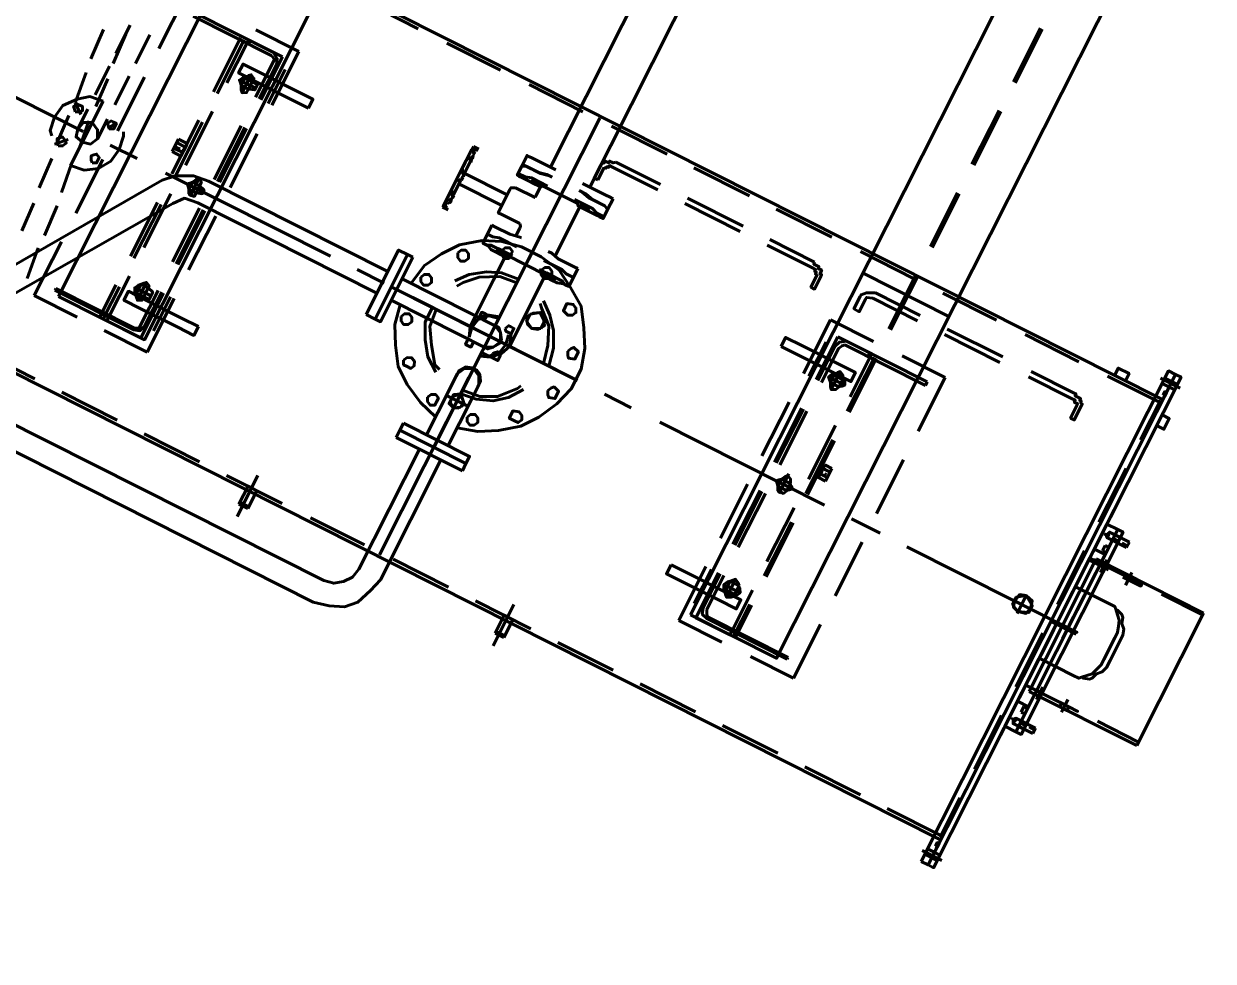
# Model space of a CAD drawing. Header units: metres. Extents: x 0 to 547597, y 0 to 1844684.
# Drawn here: x 543448.22 to 543450.671, y 1844567.933 to 1844569.866 of the extents above; entities that cross this region are included whole.
import ezdxf

# ---------------------------------------------------------------- set-up
doc = ezdxf.new("R2010")
doc.units = ezdxf.units.M
doc.layers.add('5_Thep', color=4, linetype='Continuous')
doc.layers.add('giai đoạn này', color=10, linetype='Continuous', lineweight=60)

# ---------------------------------------------------------------- blocks, each defined once
blk = doc.blocks.new('MBA220-MB')
at = {"color": 1}
for points in [[(5294.3, 1322.5), (5294.3, 1570.5)], [(5600.1, 1570.5), (5294.3, 1570.5)], [(5298.4, 1475.5), (5298.4, 1570.5)], [(5591.9, 1570.5), (5591.9, 1475.5)], [(5600.1, 1570.5), (5600.1, 1322.5)], [(5302.6, 1388.7), (5302.6, 1430), (5298.4, 1430), (5298.4, 1388.7)], [(5529.9, 1388.7), (5529.9, 1401.1), (5525.8, 1405.2), (5517.5, 1413.5), (5509.2, 1421.7), (5496.8, 1425.9), (5484.4, 1430), (5472, 1430), (5422.4, 1430), (5410, 1430), (5397.6, 1425.9), (5385.2, 1421.7), (5377, 1413.5), (5368.7, 1405.2), (5364.6, 1401.1), (5364.6, 1388.7)], [(5525.8, 1405.2), (5525.8, 1409.3), (5521.6, 1421.7), (5517.5, 1425.9), (5505.1, 1430), (5496.8, 1438.3), (5484.4, 1442.4), (5467.9, 1442.4), (5422.4, 1442.4), (5410, 1442.4), (5397.6, 1438.3), (5389.4, 1430), (5377, 1425.9), (5372.8, 1421.7), (5368.7, 1409.3), (5368.7, 1405.2)], [(5591.9, 1388.7), (5591.9, 1430), (5591.9, 1430), (5591.9, 1388.7)], [(5286, 1401.1), (5310.8, 1401.1)], [(5290.2, 1401.1), (5315, 1401.1)], [(5298.4, 1392.8), (5298.4, 1409.3), (5294.3, 1409.3), (5294.3, 1392.8), (5298.4, 1392.8)], [(5298.4, 1322.5), (5298.4, 1413.5)], [(5302.6, 1392.8), (5302.6, 1409.3), (5298.4, 1409.3), (5298.4, 1392.8), (5302.6, 1392.8)], [(5600.1, 1401.1), (5579.5, 1401.1)], [(5608.4, 1401.1), (5583.6, 1401.1)], [(5591.9, 1413.5), (5591.9, 1322.5)], [(5600.1, 1392.8), (5600.1, 1409.3), (5591.9, 1409.3), (5591.9, 1392.8), (5600.1, 1392.8)], [(5591.9, 1392.8), (5591.9, 1409.3), (5591.9, 1409.3), (5591.9, 1392.8), (5591.9, 1392.8)], [(5364.6, 1388.7), (5364.6, 1310.1)], [(5529.9, 1388.7), (5529.9, 1310.1)], [(5232.3, 1368), (5232.3, 1334.9)], [(5244.7, 1368), (5232.3, 1368)], [(5232.3, 1368), (5232.3, 1368)], [(5232.3, 1322.5), (5232.3, 1368)], [(5244.7, 1368), (5232.3, 1368)], [(5240.6, 1368), (5240.6, 1355.6)], [(5240.6, 1355.6), (5240.6, 1355.6)], [(5244.7, 1368), (5244.7, 1334.9)], [(5244.7, 1368), (5244.7, 1368)], [(5244.7, 1322.5), (5244.7, 1368)], [(5298.4, 1355.6), (5298.4, 1310.1), (5302.6, 1310.1)], [(5302.6, 1310.1), (5302.6, 1355.6)], [(5447.2, 1297.7), (5447.2, 1355.6), (5447.2, 1318.4)], [(5451.4, 1297.7), (5451.4, 1355.6)], [(5591.9, 1310.1), (5591.9, 1355.6)], [(5591.9, 1355.6), (5591.9, 1310.1), (5591.9, 1310.1)], [(5662.1, 1368), (5662.1, 1334.9)], [(5662.1, 1368), (5674.5, 1368)], [(5662.1, 1368), (5662.1, 1368)], [(5662.1, 1322.5), (5662.1, 1368)], [(5662.1, 1368), (5674.5, 1368)], [(5666.3, 1368), (5666.3, 1355.6)], [(5666.3, 1355.6), (5666.3, 1355.6)], [(5674.5, 1368), (5674.5, 1334.9)], [(5674.5, 1368), (5674.5, 1368)], [(5674.5, 1322.5), (5674.5, 1368)], [(4992.6, 1326.7), (4967.8, 1326.7), (4967.8, 1310.1)], [(4992.6, 1310.1), (4992.6, 1326.7), (4967.8, 1326.7), (4967.8, 1310.1)], [(4992.6, 1326.7), (4992.6, 1310.1)], [(5686.9, 1334.9), (5686.9, 1347.3), (5219.9, 1347.3), (5219.9, 1334.9), (5686.9, 1334.9)], [(5219.9, 1334.9), (5472, 1334.9)], [(5219.9, 1310.1), (5686.9, 1310.1), (5686.9, 1334.9)], [(5219.9, 1334.9), (5219.9, 1310.1)], [(5472, 1334.9), (5219.9, 1334.9), (5686.9, 1334.9)], [(5244.7, 1322.5), (5240.6, 1318.4), (5232.3, 1322.5), (5244.7, 1322.5), (5244.7, 1334.9)], [(5232.3, 1334.9), (5232.3, 1322.5)], [(5232.3, 1322.5), (5232.3, 1326.7)], [(5240.6, 1347.3), (5240.6, 1334.9)], [(5240.6, 1334.9), (5240.6, 1334.9)], [(5240.6, 1326.7), (5240.6, 1314.3)], [(5244.7, 1322.5), (5244.7, 1326.7)], [(5261.2, 1334.9), (5261.2, 1326.7)], [(5273.6, 1326.7), (5261.2, 1326.7)], [(5273.6, 1334.9), (5273.6, 1326.7)], [(5277.8, 1334.9), (5277.8, 1310.1)], [(5286, 1343.2), (5310.8, 1343.2)], [(5290.2, 1343.2), (5315, 1343.2)], [(5298.4, 1334.9), (5298.4, 1347.3), (5294.3, 1347.3), (5294.3, 1334.9), (5298.4, 1334.9)], [(5302.6, 1334.9), (5302.6, 1347.3), (5298.4, 1347.3), (5298.4, 1334.9), (5302.6, 1334.9)], [(5447.2, 963), (5447.2, 1339.1)], [(5600.1, 1343.2), (5579.5, 1343.2)], [(5608.4, 1343.2), (5583.6, 1343.2)], [(5600.1, 1334.9), (5600.1, 1347.3), (5591.9, 1347.3), (5591.9, 1334.9), (5600.1, 1334.9)], [(5591.9, 1334.9), (5591.9, 1347.3), (5591.9, 1347.3), (5591.9, 1334.9), (5591.9, 1334.9)], [(5629.1, 1334.9), (5629.1, 1310.1)], [(5633.2, 1334.9), (5633.2, 1326.7)], [(5633.2, 1326.7), (5645.6, 1326.7)], [(5645.6, 1334.9), (5645.6, 1326.7)], [(5662.1, 1322.5), (5666.3, 1318.4), (5674.5, 1322.5), (5662.1, 1322.5), (5662.1, 1334.9)], [(5662.1, 1322.5), (5662.1, 1326.7)], [(5666.3, 1347.3), (5666.3, 1334.9)], [(5666.3, 1334.9), (5666.3, 1334.9)], [(5666.3, 1326.7), (5666.3, 1314.3)], [(5674.5, 1334.9), (5674.5, 1322.5)], [(5674.5, 1322.5), (5674.5, 1326.7)], [(6013.4, 1297.7), (6013.4, 1310.1), (4881, 1310.1), (4881, 1297.7), (6013.4, 1297.7)], [(4909.9, 1281.2), (4909.9, 1310.1), (4897.5, 1310.1), (4897.5, 1281.2), (4909.9, 1281.2)], [(4901.7, 1318.4), (4901.7, 1272.9)], [(5707.6, 1310.1), (5186.8, 1310.1)], [(5186.8, 1310.1), (5707.6, 1310.1)], [(5186.8, 1310.1), (5707.6, 1310.1)], [(5219.9, 1310.1), (5686.9, 1310.1)], [(5244.7, 1322.5), (5232.3, 1322.5)], [(5600.1, 1322.5), (5294.3, 1322.5)], [(5579.5, 1310.1), (5463.8, 1310.1)], [(5662.1, 1322.5), (5674.5, 1322.5)], [(5996.9, 1281.2), (5996.9, 1310.1), (5984.5, 1310.1), (5984.5, 1281.2), (5996.9, 1281.2)], [(5992.8, 1318.4), (5992.8, 1272.9)], [(6013.4, 1281.2), (6013.4, 1297.7), (4881, 1297.7), (4881, 1281.2), (6013.4, 1281.2)], [(4930.6, 1293.6), (4930.6, 1297.7), (4922.3, 1297.7), (4922.3, 1293.6), (4930.6, 1293.6)], [(4938.9, 1297.7), (4938.9, 1281.2)], [(4938.9, 1297.7), (4938.9, 1281.2)], [(4938.9, 1293.6), (4938.9, -1301.9)], [(5033.9, 1293.6), (4943, 1293.6)], [(4947.1, 1293.6), (4947.1, 1173.8)], [(5224, 1293.6), (5100.1, 1293.6)], [(5414.2, 1293.6), (5290.2, 1293.6)], [(5604.3, 1293.6), (5480.3, 1293.6)], [(5794.4, 1293.6), (5670.4, 1293.6)], [(5951.4, 1293.6), (5860.5, 1293.6)], [(5947.3, 1293.6), (5947.3, 1169.6)], [(5955.6, 1297.7), (5955.6, 1281.2)], [(5955.6, 1293.6), (5955.6, -1301.9)], [(5972.1, 1293.6), (5972.1, 1297.7), (5963.8, 1297.7), (5963.8, 1293.6), (5972.1, 1293.6)], [(5447.2, 1206.8), (5447.2, 1252.3)], [(5463.8, 1227.5), (5459.6, 1244), (5447.2, 1248.2), (5430.7, 1244), (5426.6, 1227.5), (5430.7, 1215.1), (5447.2, 1211), (5459.6, 1215.1), (5463.8, 1227.5), (5455.5, 1248.2), (5439, 1248.2), (5426.6, 1227.5), (5439, 1211), (5455.5, 1211), (5463.8, 1227.5)], [(5426.6, 1227.5), (5467.9, 1227.5)], [(4922.3, 1186.2), (4922.3, 1211), (4938.9, 1211)], [(4938.9, 1186.2), (4922.3, 1186.2), (4922.3, 1211), (4938.9, 1211)], [(4922.3, 1186.2), (4938.9, 1186.2)], [(5009.1, 1128.3), (5009.1, 1132.4), (5013.3, 1132.4), (5013.3, 1144.8), (5017.4, 1144.8), (5017.4, 1144.8), (5017.4, 1144.8), (5017.4, 1149), (5021.5, 1149), (5021.5, 1153.1), (5029.8, 1153.1), (5029.8, 1153.1), (5029.8, 1153.1)], [(5029.8, 1153.1), (5058.7, 1153.1)], [(5058.7, 1144.8), (5058.7, 1144.8), (5058.7, 1153.1), (5058.7, 1153.1)], [(5009.1, 1029.1), (5009.1, 1128.3)], [(5021.5, 1128.3), (5021.5, 1136.6), (5025.7, 1136.6), (5025.7, 1144.8), (5029.8, 1144.8)], [(5021.5, 1029.1), (5021.5, 1128.3)], [(5029.8, 1144.8), (5058.7, 1144.8)], [(4947.1, 1107.6), (4947.1, 983.6)], [(5947.3, 1107.6), (5947.3, 979.5)], [(5009.1, 834.9), (5009.1, 963)], [(5021.5, 834.9), (5021.5, 963)], [(4947.1, 917.5), (4947.1, 793.5)], [(5947.3, 917.5), (5947.3, 789.4)], [(5447.2, 834.9), (5447.2, 901)], [(5224, 876.2), (5100.1, 876.2)], [(5100.1, 777), (5100.1, 876.2)], [(5414.2, 876.2), (5290.2, 876.2)], [(5604.3, 876.2), (5480.3, 876.2)], [(5794.4, 876.2), (5670.4, 876.2)], [(5794.4, 777), (5794.4, 876.2)], [(5124.9, 661.3), (5124.9, 847.3)], [(5133.1, 847.3), (5124.9, 847.3)], [(5133.1, 661.3), (5133.1, 847.3)], [(5765.5, 847.3), (5765.5, 661.3), (5761.3, 648.9), (5748.9, 644.7)], [(5761.3, 847.3), (5761.3, 661.3), (5757.2, 657.1), (5748.9, 653)], [(5765.5, 847.3), (5761.3, 847.3)], [(5773.7, 628.2), (5773.7, 826.6), (2508.7, 826.6), (2508.7, 628.2), (5773.7, 628.2)], [(4984.3, 826.6), (4984.3, 628.2)], [(5009.1, 669.5), (5009.1, 772.9)], [(5021.5, 669.5), (5021.5, 772.9)], [(5447.2, 392.6), (5447.2, 772.9)], [(5372.8, 752.2), (5372.8, 735.7)], [(5401.8, 752.2), (5372.8, 752.2)], [(5372.8, 735.7), (5401.8, 735.7), (5401.8, 731.5)], [(5377, 731.5), (5372.8, 735.7)], [(5381.1, 731.5), (5381.1, 752.2)], [(5381.1, 752.2), (5381.1, 735.7), (5393.5, 735.7), (5381.1, 735.7)], [(5381.1, 735.7), (5381.1, 739.8)], [(5389.4, 752.2), (5389.4, 752.2)], [(5389.4, 743.9), (5389.4, 748.1)], [(5389.4, 731.5), (5389.4, 739.8)], [(5393.5, 731.5), (5393.5, 752.2)], [(5393.5, 735.7), (5393.5, 752.2)], [(5393.5, 735.7), (5393.5, 739.8)], [(5401.8, 752.2), (5401.8, 735.7)], [(4492.5, 731.5), (4368.5, 731.5)], [(4492.5, 727.4), (4368.5, 727.4)], [(4682.6, 731.5), (4558.6, 731.5)], [(4682.6, 727.4), (4558.6, 727.4)], [(4872.7, 731.5), (4748.8, 731.5)], [(4872.7, 727.4), (4748.8, 727.4)], [(5062.9, 731.5), (4938.9, 731.5)], [(5062.9, 727.4), (4938.9, 727.4)], [(4947.1, 727.4), (4947.1, 603.4)], [(5124.9, 719.1), (5124.9, 719.1)], [(5124.9, 719.1), (5124.9, 640.6)], [(5133.1, 719.1), (5124.9, 719.1)], [(5133.1, 715), (5124.9, 715)], [(5253, 731.5), (5129, 731.5)], [(5253, 727.4), (5129, 727.4)], [(5224, 719.1), (5133.1, 719.1)], [(5414.2, 719.1), (5290.2, 719.1)], [(5443.1, 731.5), (5319.1, 731.5)], [(5443.1, 727.4), (5319.1, 727.4)], [(5401.8, 731.5), (5377, 731.5)], [(5604.3, 719.1), (5480.3, 719.1)], [(5633.2, 731.5), (5509.2, 731.5)], [(5633.2, 727.4), (5509.2, 727.4)], [(5761.3, 719.1), (5670.4, 719.1)], [(5773.7, 731.5), (5699.3, 731.5)], [(5773.7, 727.4), (5699.3, 727.4)], [(5765.5, 719.1), (5761.3, 719.1)], [(5765.5, 715), (5761.3, 715)], [(5773.7, 719.1), (5765.5, 719.1)], [(5773.7, 640.6), (5773.7, 719.1)], [(5947.3, 727.4), (5947.3, 599.3)], [(5100.1, 611.7), (5100.1, 710.9)], [(5174.5, 665.4), (5174.5, 706.7), (5195.1, 706.7), (5195.1, 665.4)], [(5199.2, 690.2), (5191, 686.1), (5186.8, 677.8), (5191, 673.7), (5199.2, 669.5)], [(5199.2, 686.1), (5199.2, 694.3), (5207.5, 698.5), (5211.6, 694.3), (5215.8, 686.1)], [(5215.8, 669.5), (5224, 673.7), (5228.2, 677.8), (5224, 686.1), (5215.8, 690.2), (5199.2, 690.2)], [(5207.5, 665.4), (5207.5, 698.5)], [(5207.5, 698.5), (5207.5, 661.3)], [(5439, 690.2), (5430.7, 686.1), (5426.6, 677.8), (5430.7, 673.7), (5439, 669.5)], [(5439, 686.1), (5443.1, 694.3), (5447.2, 698.5), (5451.4, 694.3), (5455.5, 686.1)], [(5455.5, 669.5), (5463.8, 673.7), (5463.8, 677.8), (5463.8, 686.1), (5455.5, 690.2), (5439, 690.2)], [(5447.2, 665.4), (5447.2, 698.5)], [(5447.2, 698.5), (5447.2, 661.3)], [(5674.5, 690.2), (5670.4, 686.1), (5666.3, 677.8), (5670.4, 673.7), (5674.5, 669.5)], [(5674.5, 686.1), (5678.7, 694.3), (5686.9, 698.5), (5695.2, 694.3), (5695.2, 686.1)], [(5699.3, 669.5), (5703.5, 673.7), (5707.6, 677.8), (5703.5, 686.1), (5699.3, 690.2), (5674.5, 690.2)], [(5686.9, 665.4), (5686.9, 698.5)], [(5686.9, 698.5), (5686.9, 661.3)], [(5720, 665.4), (5720, 706.7), (5699.3, 706.7), (5699.3, 665.4)], [(5794.4, 611.7), (5794.4, 710.9)], [(5029.8, 644.7), (5025.7, 644.7), (5017.4, 653), (5013.3, 661.3), (5009.1, 669.5)], [(5029.8, 657.1), (5025.7, 657.1), (5021.5, 669.5)], [(5174.5, 665.4), (5174.5, 582.7)], [(5186.8, 677.8), (5228.2, 677.8)], [(5195.1, 582.7), (5195.1, 665.4)], [(5199.2, 686.1), (5199.2, 669.5)], [(5215.8, 686.1), (5215.8, 669.5), (5211.6, 665.4), (5207.5, 661.3), (5199.2, 665.4), (5199.2, 669.5)], [(5215.8, 677.8), (5199.2, 677.8)], [(5199.2, 669.5), (5215.8, 669.5)], [(5422.4, 677.8), (5467.9, 677.8)], [(5439, 686.1), (5439, 669.5)], [(5455.5, 686.1), (5455.5, 669.5), (5451.4, 665.4), (5447.2, 661.3), (5443.1, 665.4), (5439, 669.5)], [(5455.5, 677.8), (5439, 677.8)], [(5439, 669.5), (5455.5, 669.5)], [(5666.3, 677.8), (5707.6, 677.8)], [(5674.5, 686.1), (5674.5, 669.5)], [(5695.2, 686.1), (5695.2, 665.4), (5686.9, 661.3), (5678.7, 665.4), (5674.5, 669.5)], [(5695.2, 677.8), (5674.5, 677.8)], [(5674.5, 669.5), (5699.3, 669.5)], [(5699.3, 582.7), (5699.3, 665.4)], [(5720, 665.4), (5720, 582.7)], [(5058.7, 657.1), (5029.8, 657.1)], [(5058.7, 644.7), (5029.8, 644.7)], [(5058.7, 644.7), (5058.7, 644.7), (5058.7, 657.1), (5058.7, 657.1)], [(5145.5, 644.7), (5133.1, 648.9), (5124.9, 661.3)], [(5124.9, 640.6), (5224, 640.6)], [(5224, 653), (5145.5, 653), (5137.3, 657.1), (5133.1, 661.3)], [(5224, 644.7), (5145.5, 644.7)], [(5414.2, 653), (5290.2, 653)], [(5414.2, 644.7), (5290.2, 644.7)], [(5290.2, 640.6), (5414.2, 640.6)], [(5604.3, 653), (5480.3, 653)], [(5604.3, 644.7), (5480.3, 644.7)], [(5480.3, 640.6), (5604.3, 640.6)], [(5748.9, 653), (5670.4, 653)], [(5748.9, 644.7), (5670.4, 644.7)], [(5670.4, 640.6), (5773.7, 640.6)], [(5224, 624.1), (5145.5, 624.1)], [(5670.4, 624.1), (5748.9, 624.1)], [(5224, 611.7), (5100.1, 611.7)], [(5414.2, 611.7), (5290.2, 611.7)], [(5604.3, 611.7), (5480.3, 611.7)], [(5794.4, 611.7), (5670.4, 611.7)], [(5195.1, 545.5), (5174.5, 545.5), (5174.5, 582.7)], [(5195.1, 582.7), (5195.1, 545.5)], [(5699.3, 545.5), (5720, 545.5), (5720, 582.7)], [(5699.3, 582.7), (5699.3, 545.5)], [(5009.1, 529), (5013.3, 529), (5013.3, 541.4), (5017.4, 541.4), (5017.4, 549.7), (5017.4, 549.7), (5017.4, 549.7), (5025.7, 549.7), (5025.7, 553.8), (5029.8, 553.8)], [(5021.5, 529), (5021.5, 537.3), (5025.7, 537.3), (5025.7, 541.4), (5029.8, 541.4), (5029.8, 545.5), (5029.8, 545.5)], [(5029.8, 553.8), (5058.7, 553.8)], [(5029.8, 545.5), (5058.7, 545.5)], [(5058.7, 545.5), (5058.7, 545.5), (5058.7, 553.8), (5058.7, 553.8)], [(4947.1, 537.3), (4947.1, 409.2)], [(5009.1, 425.7), (5009.1, 529)], [(5021.5, 425.7), (5021.5, 529)], [(5947.3, 537.3), (5947.3, 409.2)], [(4947.1, 347.2), (4947.1, 219)], [(5009.1, 235.6), (5009.1, 363.7)], [(5021.5, 235.6), (5021.5, 363.7)], [(5947.3, 347.2), (5947.3, 219)], [(5447.2, 264.5), (5447.2, 326.5)], [(5988.6, 305.8), (5947.3, 305.8), (5947.3, 285.2)], [(5984.5, 305.8), (5984.5, 285.2)], [(5988.6, 305.8), (5988.6, 285.2)], [(6013.4, 293.4), (5918.4, 293.4)], [(5988.6, 285.2), (5947.3, 285.2)], [(5645.6, 24.8), (5633.2, 66.1), (5612.5, 103.3), (5583.6, 140.5), (5550.5, 165.3), (5509.2, 186), (5467.9, 198.4), (5422.4, 198.4), (5381.1, 186), (5343.9, 165.3), (5306.7, 140.5), (5281.9, 103.3), (5261.2, 66.1), (5253, 20.7), (5253, -24.8), (5261.2, -66.1), (5277.8, -103.3), (5306.7, -140.5), (5339.8, -165.3), (5377, -186), (5422.4, -194.2)], [(5447.2, -177.7), (5447.2, 202.5)], [(5447.2, 198.4), (5447.2, -227.3)], [(5009.1, 70.3), (5009.1, 173.6)], [(5021.5, 70.3), (5021.5, 173.6)], [(5401.8, 157.1), (5410, 161.2), (5414.2, 165.3), (5410, 177.7), (5401.8, 177.7), (5393.5, 177.7), (5389.4, 165.3), (5393.5, 161.2), (5401.8, 157.1)], [(5492.7, 157.1), (5501, 161.2), (5505.1, 165.3), (5501, 177.7), (5492.7, 177.7), (5484.4, 177.7), (5480.3, 165.3), (5484.4, 161.2), (5492.7, 157.1)], [(4947.1, 157.1), (4947.1, 28.9)], [(5947.3, 157.1), (5947.3, 28.9)], [(5323.2, 111.6), (5331.5, 111.6), (5335.6, 124), (5331.5, 132.3), (5323.2, 136.4), (5315, 132.3), (5310.8, 124), (5315, 111.6), (5323.2, 111.6)], [(5447.2, 136.4), (5410, 128.1), (5377, 111.6), (5352.2, 90.9), (5331.5, 66.1)], [(5447.2, 124), (5410, 115.7), (5372.8, 99.2), (5348, 70.3), (5339.8, 62)], [(5571.2, 111.6), (5579.5, 111.6), (5579.5, 124), (5579.5, 132.3), (5571.2, 136.4), (5562.9, 132.3), (5558.8, 124), (5562.9, 111.6), (5571.2, 111.6)], [(5079.4, 99.2), (5079.4, 90.9), (5079.4, 82.7), (5079.4, 28.9)], [(5104.2, 99.2), (5079.4, 99.2)], [(5079.4, 99.2), (5079.4, 90.9), (5079.4, 82.7), (5079.4, 28.9)], [(5104.2, 99.2), (5079.4, 99.2)], [(5104.2, 99.2), (5100.1, 90.9), (5100.1, 62), (5095.9, 45.5), (5095.9, 28.9)], [(5104.2, 99.2), (5100.1, 90.9), (5100.1, 53.7), (5095.9, 37.2), (5095.9, 28.9)], [(5104.2, 99.2), (5100.1, 90.9), (5100.1, 62), (5095.9, 45.5), (5095.9, 28.9)], [(5104.2, 99.2), (5100.1, 90.9), (5100.1, 53.7), (5095.9, 37.2), (5095.9, 28.9)], [(5104.2, 99.2), (5124.9, 99.2)], [(5104.2, 99.2), (5124.9, 99.2)], [(5124.9, 45.5), (5124.9, 86.8), (5124.9, 90.9), (5124.9, 99.2), (5120.7, 95.1), (5120.7, 82.7), (5116.6, 70.3), (5116.6, 28.9)], [(5124.9, 45.5), (5124.9, 86.8), (5124.9, 90.9), (5124.9, 99.2), (5120.7, 95.1), (5120.7, 82.7), (5116.6, 70.3), (5116.6, 28.9)], [(5240.6, 99.2), (5240.6, 90.9), (5240.6, 53.7), (5236.4, 37.2), (5236.4, 28.9)], [(5240.6, 99.2), (5240.6, 90.9), (5240.6, 53.7), (5236.4, 37.2), (5236.4, 28.9)], [(5261.2, 99.2), (5240.6, 99.2)], [(5261.2, 99.2), (5240.6, 99.2)], [(5261.2, 99.2), (5261.2, 99.2), (5261.2, 82.7), (5257.1, 70.3), (5257.1, 28.9)], [(5261.2, 99.2), (5261.2, 99.2), (5261.2, 82.7), (5257.1, 70.3), (5257.1, 28.9)], [(5261.2, 99.2), (5261.2, 99.2), (5261.2, 82.7), (5257.1, 70.3), (5257.1, 28.9)], [(5261.2, 99.2), (5261.2, 99.2), (5261.2, 82.7), (5257.1, 70.3), (5257.1, 28.9)], [(5261.2, 99.2), (5281.9, 99.2)], [(5261.2, 99.2), (5281.9, 99.2)], [(5286, 45.5), (5286, 74.4), (5281.9, 86.8), (5281.9, 99.2), (5281.9, 99.2), (5281.9, 90.9), (5277.8, 82.7), (5277.8, 28.9)], [(5286, 45.5), (5286, 74.4), (5281.9, 86.8), (5281.9, 99.2), (5281.9, 99.2), (5281.9, 90.9), (5277.8, 82.7), (5277.8, 28.9)], [(5571.2, 0), (5567.1, 37.2), (5550.5, 70.3), (5517.5, 99.2), (5509.2, 103.3)], [(5579.5, 0), (5575.3, 33.1), (5562.9, 66.1), (5542.3, 90.9), (5513.4, 111.6)], [(5377, 49.6), (5389.4, 57.9), (5393.5, 70.3), (5389.4, 82.7), (5377, 90.9), (5364.6, 82.7), (5356.3, 70.3), (5364.6, 57.9), (5377, 49.6)], [(5368.7, 86.8), (5356.3, 70.3)], [(5385.2, 86.8), (5368.7, 86.8)], [(5393.5, 70.3), (5385.2, 86.8)], [(5686.9, -78.5), (5686.9, 74.4), (5703.5, 74.4)], [(5703.5, 74.4), (5703.5, -78.5), (5720, -78.5)], [(5703.5, 74.4), (5720, 74.4)], [(5703.5, -78.5), (5703.5, 74.4), (5703.5, -78.5)], [(5703.5, 74.4), (5703.5, -78.5)], [(5720, -78.5), (5720, 74.4)], [(5009.1, 70.3), (5013.3, 66.1), (5013.3, 57.9), (5017.4, 57.9), (5017.4, 49.6), (5017.4, 49.6), (5017.4, 49.6), (5021.5, 49.6), (5025.7, 45.5), (5029.8, 45.5)], [(5021.5, 70.3), (5021.5, 62), (5025.7, 62), (5025.7, 57.9), (5029.8, 57.9), (5029.8, 53.7), (5029.8, 53.7)], [(5029.8, 53.7), (5058.7, 53.7)], [(5058.7, 53.7), (5058.7, 53.7), (5058.7, 45.5), (5058.7, 45.5)], [(5120.7, 66.1), (5120.7, 45.5), (5120.7, 66.1)], [(5120.7, 66.1), (5120.7, 45.5), (5120.7, 66.1)], [(5124.9, 66.1), (5124.9, 45.5), (5124.9, 66.1)], [(5124.9, 66.1), (5124.9, 45.5), (5124.9, 66.1)], [(5277.8, 33.1), (5286, 37.2), (5290.2, 45.5), (5286, 53.7), (5277.8, 57.9), (5269.5, 53.7), (5265.4, 45.5), (5269.5, 37.2), (5277.8, 33.1)], [(5277.8, 45.5), (5277.8, 49.6), (5281.9, 49.6), (5281.9, 62), (5277.8, 66.1), (5277.8, 45.5)], [(5277.8, 45.5), (5277.8, 49.6), (5281.9, 49.6), (5281.9, 62), (5277.8, 66.1), (5277.8, 45.5)], [(5281.9, 45.5), (5281.9, 49.6), (5286, 49.6), (5286, 66.1), (5281.9, 66.1), (5281.9, 45.5)], [(5281.9, 45.5), (5281.9, 49.6), (5286, 49.6), (5286, 66.1), (5281.9, 66.1), (5281.9, 45.5)], [(5356.3, 70.3), (5368.7, 53.7)], [(5393.5, 70.3), (5385.2, 53.7), (5368.7, 53.7)], [(5616.7, 33.1), (5624.9, 37.2), (5629.1, 45.5), (5624.9, 53.7), (5616.7, 57.9), (5608.4, 53.7), (5604.3, 45.5), (5608.4, 37.2), (5616.7, 33.1)], [(4504.9, 45.5), (5079.4, 45.5)], [(4504.9, 45.5), (5079.4, 45.5)], [(5029.8, 45.5), (5058.7, 45.5)], [(5124.9, 45.5), (5124.9, 41.3), (5120.7, 37.2), (5120.7, -41.3), (5124.9, -45.5)], [(5124.9, 45.5), (5124.9, 41.3), (5120.7, 37.2), (5120.7, -41.3), (5124.9, -45.5)], [(5124.9, 45.5), (5236.4, 45.5)], [(5124.9, 45.5), (5236.4, 45.5)], [(5281.9, 45.5), (5447.2, 45.5)], [(5281.9, 45.5), (5281.9, 45.5), (5281.9, -45.5), (5281.9, -45.5)], [(5281.9, 45.5), (5447.2, 45.5)], [(5281.9, 45.5), (5281.9, 45.5), (5281.9, -45.5), (5281.9, -45.5)], [(5418.3, 20.7), (5422.4, 24.8), (5422.4, 37.2), (5410, 37.2), (5410, 28.9), (5410, 24.8), (5418.3, 20.7)], [(5492.7, 0), (5484.4, 20.7), (5467.9, 37.2), (5447.2, 45.5), (5422.4, 37.2)], [(5492.7, 0), (5484.4, 20.7), (5467.9, 37.2), (5447.2, 45.5), (5422.4, 37.2)], [(5472, -4.1), (5472, 8.3), (5463.8, 16.5), (5451.4, 24.8), (5443.1, 24.8), (5430.7, 16.5), (5422.4, 8.3), (5422.4, -4.1)], [(5472, 0), (5463.8, 16.5), (5447.2, 24.8), (5430.7, 16.5), (5422.4, 0)], [(5484.4, 0), (5484.4, 16.5), (5467.9, 33.1), (5447.2, 37.2), (5426.6, 33.1)], [(5484.4, 0), (5484.4, 16.5), (5467.9, 33.1), (5447.2, 37.2), (5426.6, 33.1)], [(5476.2, 20.7), (5484.4, 24.8), (5484.4, 37.2), (5472, 37.2), (5467.9, 28.9), (5472, 24.8), (5476.2, 20.7)], [(5550.5, 24.8), (5538.2, 24.8), (5525.8, 16.5), (5521.6, 8.3), (5521.6, -4.1), (5525.8, -16.5), (5538.2, -24.8), (5550.5, -24.8)], [(5546.4, 24.8), (5529.9, 16.5), (5521.6, 0), (5529.9, -16.5), (5546.4, -24.8)], [(5546.4, 24.8), (5583.6, 24.8)], [(5583.6, 24.8), (5686.9, 24.8)], [(5596, -24.8), (5596, 24.8)], [(5720, 24.8), (5996.9, 24.8)], [(6100.2, -78.5), (6092, -45.5), (6079.6, -16.5), (6058.9, 4.1), (6025.8, 16.5), (5996.9, 24.8)], [(5352.2, 0), (4943, 0)], [(5253, 0), (5703.5, 0)], [(5315, 0), (5319.1, -37.2), (5331.5, -66.1), (5352.2, -95.1), (5377, -115.7)], [(5323.2, 0), (5327.4, -37.2), (5348, -74.4), (5372.8, -99.2), (5385.2, -107.5)], [(5401.8, 0), (5410, -24.8), (5422.4, -37.2), (5447.2, -45.5), (5467.9, -37.2)], [(5401.8, 0), (5410, -24.8), (5422.4, -37.2), (5447.2, -45.5), (5467.9, -37.2)], [(5405.9, 0), (5410, -20.7), (5426.6, -37.2), (5447.2, -41.3), (5467.9, -37.2)], [(5405.9, 0), (5410, -20.7), (5426.6, -37.2), (5447.2, -41.3), (5467.9, -37.2)], [(5480.3, 0), (5414.2, 0)], [(5422.4, -57.9), (5422.4, 0)], [(5472, 0), (5472, -57.9)], [(5484.4, 0), (5484.4, 4.1)], [(5484.4, 0), (5484.4, 4.1)], [(5951.4, 0), (5542.3, 0)], [(5567.1, 0), (5629.1, 0)], [(5596, -12.4), (5587.7, -12.4), (5579.5, 0), (5587.7, 8.3), (5596, 16.5), (5608.4, 8.3), (5612.5, 0), (5608.4, -12.4), (5596, -12.4)], [(5604.3, 12.4), (5591.9, 12.4), (5579.5, 0)], [(5612.5, 0), (5604.3, -12.4), (5591.9, -12.4), (5579.5, 0)], [(5612.5, 0), (5604.3, 12.4)], [(4504.9, -45.5), (5079.4, -45.5)], [(4504.9, -45.5), (5079.4, -45.5)], [(4947.1, -37.2), (4947.1, -161.2)], [(5079.4, -33.1), (5079.4, -86.8), (5079.4, -95.1), (5079.4, -99.2), (5104.2, -99.2)], [(5079.4, -33.1), (5079.4, -86.8), (5079.4, -95.1), (5079.4, -99.2), (5104.2, -99.2)], [(5095.9, -33.1), (5095.9, -45.5), (5100.1, -62), (5100.1, -95.1), (5104.2, -99.2), (5104.2, -99.2)], [(5095.9, -33.1), (5095.9, -37.2), (5100.1, -57.9), (5100.1, -90.9), (5104.2, -99.2), (5104.2, -99.2)], [(5095.9, -33.1), (5095.9, -45.5), (5100.1, -62), (5100.1, -95.1), (5104.2, -99.2), (5104.2, -99.2)], [(5095.9, -33.1), (5095.9, -37.2), (5100.1, -57.9), (5100.1, -90.9), (5104.2, -99.2), (5104.2, -99.2)], [(5116.6, -33.1), (5116.6, -70.3), (5120.7, -82.7), (5120.7, -99.2), (5124.9, -99.2), (5124.9, -95.1), (5124.9, -86.8), (5124.9, -45.5)], [(5116.6, -33.1), (5116.6, -70.3), (5120.7, -82.7), (5120.7, -99.2), (5124.9, -99.2), (5124.9, -95.1), (5124.9, -86.8), (5124.9, -45.5)], [(5120.7, -45.5), (5120.7, -66.1), (5120.7, -45.5)], [(5120.7, -45.5), (5120.7, -66.1), (5120.7, -45.5)], [(5124.9, -45.5), (5145.5, -45.5)], [(5124.9, -45.5), (5124.9, -66.1), (5124.9, -45.5)], [(5124.9, -45.5), (5145.5, -45.5)], [(5124.9, -45.5), (5124.9, -66.1), (5124.9, -45.5)], [(5149.7, -45.5), (5145.5, -45.5)], [(5149.7, -45.5), (5145.5, -45.5)], [(5149.7, -45.5), (5149.7, -49.6)], [(5149.7, -90.9), (5149.7, -45.5)], [(5149.7, -45.5), (5149.7, -49.6)], [(5149.7, -90.9), (5149.7, -45.5)], [(5219.9, -45.5), (5215.8, -45.5), (5211.6, -49.6)], [(5219.9, -45.5), (5215.8, -45.5), (5211.6, -49.6)], [(5219.9, -45.5), (5236.4, -45.5)], [(5219.9, -45.5), (5236.4, -45.5)], [(5236.4, -33.1), (5236.4, -37.2), (5240.6, -57.9), (5240.6, -90.9), (5240.6, -99.2), (5240.6, -99.2)], [(5236.4, -33.1), (5236.4, -37.2), (5240.6, -57.9), (5240.6, -90.9), (5240.6, -99.2), (5240.6, -99.2)], [(5257.1, -33.1), (5257.1, -74.4), (5261.2, -86.8), (5261.2, -99.2), (5261.2, -99.2), (5240.6, -99.2)], [(5257.1, -33.1), (5257.1, -74.4), (5261.2, -86.8), (5261.2, -99.2), (5261.2, -99.2), (5240.6, -99.2)], [(5257.1, -33.1), (5257.1, -74.4), (5261.2, -86.8), (5261.2, -99.2), (5261.2, -99.2)], [(5257.1, -33.1), (5257.1, -74.4), (5261.2, -86.8), (5261.2, -99.2), (5261.2, -99.2)], [(5277.8, -57.9), (5286, -53.7), (5290.2, -45.5), (5286, -37.2), (5277.8, -37.2), (5269.5, -37.2), (5265.4, -45.5), (5269.5, -53.7), (5277.8, -57.9)], [(5277.8, -33.1), (5277.8, -82.7), (5281.9, -90.9), (5281.9, -99.2), (5281.9, -99.2), (5281.9, -86.8), (5286, -78.5), (5286, -45.5)], [(5277.8, -33.1), (5277.8, -82.7), (5281.9, -90.9), (5281.9, -99.2), (5281.9, -99.2), (5281.9, -86.8), (5286, -78.5), (5286, -45.5)], [(5277.8, -66.1), (5277.8, -66.1), (5281.9, -66.1), (5281.9, -49.6), (5277.8, -45.5), (5277.8, -66.1)], [(5277.8, -66.1), (5277.8, -66.1), (5281.9, -66.1), (5281.9, -49.6), (5277.8, -45.5), (5277.8, -66.1)], [(5339.8, -45.5), (5281.9, -45.5)], [(5281.9, -66.1), (5281.9, -66.1), (5286, -66.1), (5286, -45.5), (5281.9, -45.5), (5281.9, -66.1)], [(5339.8, -45.5), (5281.9, -45.5)], [(5281.9, -66.1), (5281.9, -66.1), (5286, -66.1), (5286, -45.5), (5281.9, -45.5), (5281.9, -66.1)], [(5339.8, -45.5), (5447.2, -45.5)], [(5339.8, -45.5), (5447.2, -45.5)], [(5422.4, -24.8), (5418.3, -24.8), (5410, -24.8), (5410, -28.9), (5410, -37.2), (5418.3, -37.2), (5422.4, -37.2)], [(5472, -37.2), (5476.2, -37.2), (5484.4, -37.2), (5484.4, -24.8), (5476.2, -24.8), (5472, -24.8)], [(5472, -194.2), (5513.4, -186), (5550.5, -165.3), (5587.7, -140.5), (5612.5, -107.5), (5633.2, -66.1), (5645.6, -24.8)], [(5583.6, -24.8), (5546.4, -24.8)], [(5583.6, -24.8), (5686.9, -24.8)], [(5616.7, -57.9), (5624.9, -53.7), (5629.1, -45.5), (5624.9, -37.2), (5616.7, -37.2), (5608.4, -37.2), (5604.3, -45.5), (5608.4, -53.7), (5616.7, -57.9)], [(6050.6, -78.5), (6046.5, -57.9), (6034.1, -41.3), (6017.6, -28.9), (5996.9, -24.8), (5720, -24.8)], [(5947.3, -37.2), (5947.3, -161.2)], [(5211.6, -90.9), (5211.6, -49.6)], [(5211.6, -90.9), (5211.6, -49.6)], [(5422.4, -214.9), (5422.4, -57.9)], [(5447.2, -124), (5484.4, -119.9), (5517.5, -99.2), (5550.5, -74.4), (5554.7, -62)], [(5447.2, -132.3), (5480.3, -132.3), (5513.4, -115.7), (5542.3, -95.1), (5562.9, -66.1)], [(5472, -214.9), (5472, -57.9)], [(5149.7, -90.9), (5153.8, -99.2), (5157.9, -99.2)], [(5149.7, -90.9), (5153.8, -99.2), (5157.9, -99.2)], [(5207.5, -99.2), (5211.6, -99.2), (5211.6, -90.9)], [(5207.5, -99.2), (5211.6, -99.2), (5211.6, -90.9)], [(5703.5, -78.5), (5686.9, -78.5)], [(6050.6, -78.5), (6050.6, -822.5)], [(6100.2, -78.5), (6100.2, -822.5)], [(5104.2, -99.2), (5124.9, -99.2)], [(5104.2, -99.2), (5124.9, -99.2)], [(5157.9, -99.2), (5207.5, -99.2)], [(5157.9, -99.2), (5207.5, -99.2)], [(5170.3, -198.4), (5170.3, -99.2)], [(5170.3, -198.4), (5170.3, -99.2)], [(5195.1, -198.4), (5195.1, -99.2)], [(5195.1, -198.4), (5195.1, -99.2)], [(5261.2, -99.2), (5281.9, -99.2)], [(5261.2, -99.2), (5281.9, -99.2)], [(5323.2, -136.4), (5331.5, -132.3), (5335.6, -124), (5331.5, -115.7), (5323.2, -111.6), (5315, -115.7), (5310.8, -124), (5315, -132.3), (5323.2, -136.4)], [(5571.2, -136.4), (5579.5, -132.3), (5579.5, -124), (5579.5, -115.7), (5571.2, -111.6), (5562.9, -115.7), (5558.8, -124), (5562.9, -132.3), (5571.2, -136.4)], [(5447.2, -132.3), (5447.2, -132.3)], [(5401.8, -181.8), (5410, -177.7), (5414.2, -169.5), (5410, -161.2), (5401.8, -157.1), (5393.5, -161.2), (5389.4, -169.5), (5393.5, -177.7), (5401.8, -181.8)], [(5492.7, -181.8), (5501, -177.7), (5505.1, -169.5), (5501, -161.2), (5492.7, -157.1), (5484.4, -161.2), (5480.3, -169.5), (5484.4, -177.7), (5492.7, -181.8)], [(5112.5, -198.4), (5112.5, -194.2)], [(5112.5, -198.4), (5112.5, -194.2)], [(5112.5, -198.4), (5112.5, -194.2)], [(5112.5, -198.4), (5112.5, -194.2)], [(5116.6, -198.4), (5116.6, -194.2)], [(5116.6, -198.4), (5116.6, -194.2)], [(5133.1, -198.4), (5133.1, -194.2)], [(5133.1, -198.4), (5133.1, -194.2)], [(5141.4, -198.4), (5141.4, -194.2)], [(5141.4, -198.4), (5141.4, -194.2)], [(5174.5, -198.4), (5174.5, -194.2)], [(5174.5, -198.4), (5174.5, -194.2)], [(5182.7, -198.4), (5182.7, -194.2)], [(5182.7, -198.4), (5182.7, -194.2)], [(5224, -198.4), (5224, -194.2)], [(5224, -198.4), (5224, -194.2)], [(5232.3, -198.4), (5232.3, -194.2)], [(5232.3, -198.4), (5232.3, -194.2)], [(5236.4, -198.4), (5236.4, -194.2)], [(5236.4, -198.4), (5236.4, -194.2)], [(5236.4, -198.4), (5236.4, -194.2)], [(5236.4, -198.4), (5236.4, -194.2)], [(5236.4, -198.4), (5236.4, -194.2)], [(5236.4, -198.4), (5236.4, -194.2)], [(5236.4, -198.4), (5236.4, -194.2)], [(5236.4, -198.4), (5236.4, -194.2)], [(5253, -198.4), (5253, -194.2)], [(5253, -198.4), (5253, -194.2)], [(5253, -198.4), (5253, -194.2)], [(5253, -198.4), (5253, -194.2)], [(5112.5, -198.4), (5112.5, -202.5)], [(5112.5, -202.5), (5112.5, -198.4)], [(5116.6, -198.4), (5112.5, -198.4)], [(5116.6, -198.4), (5112.5, -198.4)], [(5112.5, -206.6), (5112.5, -198.4)], [(5112.5, -198.4), (5112.5, -202.5)], [(5112.5, -202.5), (5112.5, -198.4)], [(5116.6, -198.4), (5112.5, -198.4)], [(5116.6, -198.4), (5112.5, -198.4)], [(5112.5, -206.6), (5112.5, -198.4)], [(5116.6, -202.5), (5120.7, -206.6), (5112.5, -202.5)], [(5116.6, -202.5), (5120.7, -206.6), (5112.5, -202.5)], [(5112.5, -206.6), (5116.6, -206.6)], [(5112.5, -206.6), (5116.6, -206.6)], [(5116.6, -202.5), (5116.6, -198.4)], [(5116.6, -202.5), (5116.6, -198.4)], [(5116.6, -206.6), (5120.7, -206.6)], [(5116.6, -206.6), (5120.7, -206.6)], [(5124.9, -198.4), (5120.7, -198.4)], [(5120.7, -202.5), (5120.7, -198.4)], [(5124.9, -198.4), (5120.7, -198.4)], [(5120.7, -202.5), (5120.7, -198.4)], [(5120.7, -206.6), (5124.9, -202.5)], [(5120.7, -206.6), (5120.7, -202.5)], [(5120.7, -206.6), (5124.9, -202.5)], [(5120.7, -206.6), (5120.7, -202.5)], [(5124.9, -206.6), (5120.7, -206.6), (5124.9, -206.6)], [(5124.9, -206.6), (5120.7, -206.6), (5124.9, -206.6)], [(5124.9, -198.4), (5124.9, -202.5)], [(5129, -198.4), (5124.9, -198.4)], [(5124.9, -198.4), (5124.9, -202.5)], [(5129, -198.4), (5124.9, -198.4)], [(5124.9, -206.6), (5145.5, -206.6)], [(5124.9, -206.6), (5145.5, -206.6)], [(5133.1, -198.4), (5129, -198.4)], [(5133.1, -198.4), (5129, -198.4)], [(5141.4, -198.4), (5133.1, -198.4)], [(5174.5, -198.4), (5133.1, -198.4)], [(5133.1, -198.4), (5137.3, -202.5)], [(5133.1, -198.4), (5137.3, -198.4)], [(5133.1, -198.4), (5133.1, -198.4)], [(5141.4, -198.4), (5133.1, -198.4)], [(5174.5, -198.4), (5133.1, -198.4)], [(5133.1, -198.4), (5137.3, -202.5)], [(5133.1, -198.4), (5137.3, -198.4)], [(5133.1, -198.4), (5133.1, -198.4)], [(5137.3, -198.4), (5137.3, -202.5)], [(5137.3, -198.4), (5137.3, -202.5)], [(5137.3, -202.5), (5145.5, -206.6), (5162.1, -206.6), (5170.3, -202.5)], [(5137.3, -202.5), (5145.5, -206.6), (5162.1, -206.6), (5170.3, -202.5)], [(5145.5, -206.6), (5149.7, -206.6)], [(5166.2, -206.6), (5145.5, -206.6)], [(5145.5, -206.6), (5149.7, -206.6)], [(5166.2, -206.6), (5145.5, -206.6)], [(5149.7, -206.6), (5157.9, -206.6)], [(5149.7, -206.6), (5157.9, -206.6)], [(5166.2, -206.6), (5195.1, -206.6)], [(5166.2, -206.6), (5195.1, -206.6)], [(5174.5, -198.4), (5170.3, -202.5)], [(5174.5, -198.4), (5170.3, -202.5)], [(5182.7, -198.4), (5174.5, -198.4)], [(5182.7, -198.4), (5174.5, -198.4)], [(5186.8, -198.4), (5182.7, -198.4)], [(5186.8, -198.4), (5182.7, -198.4)], [(5186.8, -202.5), (5186.8, -198.4)], [(5219.9, -198.4), (5186.8, -198.4)], [(5186.8, -202.5), (5186.8, -198.4)], [(5219.9, -198.4), (5186.8, -198.4)], [(5186.8, -202.5), (5195.1, -206.6), (5211.6, -206.6), (5219.9, -202.5)], [(5186.8, -202.5), (5195.1, -206.6), (5211.6, -206.6), (5219.9, -202.5)], [(5195.1, -206.6), (5199.2, -206.6)], [(5211.6, -206.6), (5195.1, -206.6)], [(5195.1, -206.6), (5199.2, -206.6)], [(5211.6, -206.6), (5195.1, -206.6)], [(5199.2, -206.6), (5207.5, -206.6)], [(5199.2, -206.6), (5207.5, -206.6)], [(5211.6, -206.6), (5236.4, -206.6)], [(5211.6, -206.6), (5236.4, -206.6)], [(5219.9, -202.5), (5219.9, -198.4)], [(5219.9, -202.5), (5224, -198.4), (5219.9, -198.4)], [(5219.9, -202.5), (5219.9, -198.4)], [(5219.9, -202.5), (5224, -198.4), (5219.9, -198.4)], [(5228.2, -198.4), (5224, -198.4)], [(5228.2, -198.4), (5224, -198.4)], [(5232.3, -198.4), (5228.2, -198.4)], [(5232.3, -198.4), (5228.2, -198.4)], [(5232.3, -202.5), (5232.3, -198.4)], [(5236.4, -198.4), (5232.3, -198.4)], [(5240.6, -198.4), (5232.3, -198.4)], [(5232.3, -202.5), (5232.3, -198.4)], [(5236.4, -198.4), (5232.3, -198.4)], [(5240.6, -198.4), (5232.3, -198.4)], [(5232.3, -202.5), (5240.6, -206.6), (5248.8, -202.5)], [(5232.3, -202.5), (5240.6, -206.6), (5248.8, -202.5)], [(5236.4, -206.6), (5240.6, -206.6)], [(5244.7, -206.6), (5236.4, -206.6)], [(5236.4, -206.6), (5240.6, -206.6)], [(5244.7, -206.6), (5236.4, -206.6)], [(5240.6, -202.5), (5240.6, -198.4)], [(5240.6, -202.5), (5240.6, -198.4)], [(5240.6, -202.5), (5244.7, -206.6)], [(5240.6, -202.5), (5244.7, -206.6)], [(5240.6, -206.6), (5240.6, -206.6)], [(5240.6, -206.6), (5240.6, -206.6)], [(5244.7, -206.6), (5248.8, -206.6)], [(5244.7, -206.6), (5248.8, -206.6)], [(5248.8, -202.5), (5248.8, -198.4)], [(5248.8, -202.5), (5253, -198.4), (5248.8, -198.4)], [(5248.8, -202.5), (5248.8, -198.4)], [(5248.8, -202.5), (5253, -198.4), (5248.8, -198.4)], [(5248.8, -206.6), (5253, -206.6)], [(5248.8, -206.6), (5253, -206.6)], [(5253, -206.6), (5253, -198.4)], [(5253, -206.6), (5253, -198.4)], [(5372.8, -214.9), (5521.6, -214.9), (5521.6, -227.3)], [(5372.8, -227.3), (5372.8, -214.9)], [(4947.1, -227.3), (4947.1, -351.3)], [(5521.6, -248), (5372.8, -248), (5372.8, -227.3)], [(5521.6, -227.3), (5372.8, -227.3)], [(5521.6, -227.3), (5372.8, -227.3)], [(5447.2, -305.8), (5447.2, -243.8)], [(5521.6, -227.3), (5521.6, -248)], [(5947.3, -227.3), (5947.3, -355.4)], [(5422.4, -248), (5422.4, -661.3)], [(5472, -248), (5472, -661.3)], [(5988.6, -285.2), (5947.3, -285.2), (5947.3, -305.8)], [(5984.5, -285.2), (5984.5, -305.8)], [(5988.6, -285.2), (5988.6, -305.8)], [(6013.4, -297.6), (5918.4, -297.6)], [(5988.6, -305.8), (5947.3, -305.8)], [(5447.2, -748.1), (5447.2, -367.8)], [(4947.1, -417.4), (4947.1, -541.4)], [(5947.3, -417.4), (5947.3, -545.5)], [(5195.1, -545.5), (5174.5, -545.5), (5174.5, -582.7)], [(5195.1, -582.7), (5195.1, -545.5)], [(5699.3, -545.5), (5720, -545.5), (5720, -582.7)], [(5699.3, -582.7), (5699.3, -545.5)], [(5174.5, -669.5), (5174.5, -582.7)], [(5195.1, -582.7), (5195.1, -669.5)], [(5699.3, -582.7), (5699.3, -669.5)], [(5720, -669.5), (5720, -582.7)], [(5947.3, -607.5), (5947.3, -735.7)], [(5773.7, -830.7), (5773.7, -632.3), (2508.7, -632.3), (2508.7, -830.7), (5773.7, -830.7)], [(5224, -615.8), (5100.1, -615.8)], [(5100.1, -615.8), (5100.1, -715)], [(5224, -624.1), (5145.5, -624.1)], [(5414.2, -615.8), (5290.2, -615.8)], [(5604.3, -615.8), (5480.3, -615.8)], [(5794.4, -615.8), (5670.4, -615.8)], [(5670.4, -624.1), (5748.9, -624.1)], [(5794.4, -615.8), (5794.4, -715)], [(5124.9, -640.6), (5224, -640.6)], [(5124.9, -719.1), (5124.9, -640.6)], [(5145.5, -644.7), (5133.1, -648.9), (5124.9, -661.3)], [(5124.9, -661.3), (5124.9, -843.1)], [(5224, -653), (5137.3, -653), (5133.1, -661.3)], [(5133.1, -661.3), (5133.1, -843.1)], [(5224, -644.7), (5145.5, -644.7)], [(5215.8, -690.2), (5215.8, -673.7), (5211.6, -661.3), (5199.2, -661.3), (5199.2, -673.7)], [(5207.5, -698.5), (5207.5, -661.3)], [(5290.2, -640.6), (5414.2, -640.6)], [(5414.2, -644.7), (5290.2, -644.7)], [(5414.2, -653), (5290.2, -653)], [(5422.4, -661.3), (5426.6, -694.3), (5443.1, -727.4), (5463.8, -748.1)], [(5455.5, -690.2), (5455.5, -673.7), (5451.4, -661.3), (5443.1, -661.3), (5439, -673.7)], [(5447.2, -698.5), (5447.2, -661.3)], [(5472, -661.3), (5476.2, -690.2), (5496.8, -706.7)], [(5480.3, -640.6), (5604.3, -640.6)], [(5604.3, -644.7), (5480.3, -644.7)], [(5604.3, -653), (5480.3, -653)], [(5670.4, -640.6), (5773.7, -640.6)], [(5748.9, -644.7), (5670.4, -644.7)], [(5748.9, -653), (5670.4, -653)], [(5695.2, -690.2), (5695.2, -661.3), (5678.7, -661.3), (5674.5, -673.7)], [(5686.9, -698.5), (5686.9, -661.3)], [(5765.5, -843.1), (5765.5, -661.3), (5761.3, -648.9), (5748.9, -644.7)], [(5761.3, -843.1), (5761.3, -661.3), (5757.2, -653), (5748.9, -653)], [(5773.7, -640.6), (5773.7, -719.1)], [(5174.5, -669.5), (5174.5, -706.7), (5195.1, -706.7), (5195.1, -669.5)], [(5199.2, -673.7), (5191, -673.7), (5186.8, -681.9), (5191, -686.1), (5199.2, -690.2)], [(5186.8, -681.9), (5228.2, -681.9)], [(5199.2, -673.7), (5215.8, -673.7)], [(5199.2, -690.2), (5199.2, -673.7)], [(5215.8, -681.9), (5199.2, -681.9)], [(5207.5, -665.4), (5207.5, -694.3)], [(5215.8, -690.2), (5224, -686.1), (5228.2, -681.9), (5224, -673.7), (5215.8, -673.7)], [(5422.4, -681.9), (5467.9, -681.9)], [(5439, -673.7), (5430.7, -673.7), (5426.6, -681.9), (5430.7, -686.1), (5439, -690.2)], [(5439, -673.7), (5455.5, -673.7)], [(5439, -690.2), (5439, -673.7)], [(5455.5, -681.9), (5439, -681.9)], [(5447.2, -665.4), (5447.2, -694.3)], [(5455.5, -690.2), (5463.8, -686.1), (5463.8, -681.9), (5463.8, -673.7), (5455.5, -673.7)], [(5674.5, -673.7), (5670.4, -673.7), (5666.3, -681.9), (5670.4, -686.1), (5674.5, -690.2)], [(5666.3, -681.9), (5707.6, -681.9)], [(5674.5, -673.7), (5699.3, -673.7)], [(5674.5, -690.2), (5674.5, -673.7)], [(5695.2, -681.9), (5674.5, -681.9)], [(5686.9, -665.4), (5686.9, -694.3)], [(5720, -669.5), (5720, -706.7), (5699.3, -706.7), (5699.3, -669.5)], [(5699.3, -690.2), (5703.5, -686.1), (5707.6, -681.9), (5703.5, -673.7), (5699.3, -673.7)], [(5199.2, -690.2), (5215.8, -690.2)], [(5199.2, -690.2), (5199.2, -694.3), (5207.5, -698.5), (5211.6, -694.3), (5215.8, -690.2)], [(5439, -690.2), (5455.5, -690.2)], [(5439, -690.2), (5443.1, -694.3), (5447.2, -698.5), (5451.4, -694.3), (5455.5, -690.2)], [(5496.8, -706.7), (6025.8, -1058)], [(5674.5, -690.2), (5699.3, -690.2)], [(5674.5, -690.2), (5678.7, -694.3), (5686.9, -698.5), (5695.2, -694.3), (5695.2, -690.2)], [(5133.1, -715), (5124.9, -715)], [(5124.9, -719.1), (5124.9, -719.1)], [(5133.1, -719.1), (5124.9, -719.1)], [(5253, -727.4), (5129, -727.4)], [(5224, -719.1), (5133.1, -719.1)], [(5414.2, -719.1), (5290.2, -719.1)], [(5443.1, -727.4), (5319.1, -727.4)], [(5604.3, -719.1), (5480.3, -719.1)], [(5633.2, -727.4), (5509.2, -727.4)], [(5761.3, -719.1), (5670.4, -719.1)], [(5773.7, -727.4), (5699.3, -727.4)], [(5765.5, -715), (5761.3, -715)], [(5765.5, -719.1), (5761.3, -719.1)], [(5773.7, -719.1), (5765.5, -719.1)], [(5253, -735.7), (5129, -735.7)], [(5443.1, -735.7), (5319.1, -735.7)], [(5372.8, -756.3), (5372.8, -735.7)], [(5372.8, -735.7), (5401.8, -735.7), (5401.8, -735.7)], [(5377, -735.7), (5372.8, -735.7)], [(5401.8, -756.3), (5372.8, -756.3)], [(5401.8, -735.7), (5377, -735.7)], [(5381.1, -735.7), (5381.1, -756.3)], [(5381.1, -756.3), (5381.1, -735.7), (5393.5, -735.7), (5381.1, -735.7)], [(5381.1, -735.7), (5381.1, -735.7)], [(5389.4, -735.7), (5389.4, -739.8)], [(5389.4, -748.1), (5389.4, -743.9)], [(5389.4, -748.1), (5389.4, -756.3)], [(5393.5, -735.7), (5393.5, -756.3)], [(5393.5, -735.7), (5393.5, -756.3)], [(5393.5, -735.7), (5393.5, -735.7)], [(5401.8, -756.3), (5401.8, -735.7)], [(5463.8, -748.1), (5996.9, -1099.4)], [(5633.2, -735.7), (5509.2, -735.7)], [(5773.7, -735.7), (5699.3, -735.7)], [(5794.4, -777), (5794.4, -876.2)], [(5947.3, -797.7), (5947.3, -925.8)], [(5447.2, -876.2), (5447.2, -814.2)], [(5372.8, -929.9), (5521.6, -929.9), (5517.5, -901), (5501, -876.2), (5476.2, -859.7), (5447.2, -855.5), (5418.3, -859.7), (5410, -863.8)], [(5521.6, -929.9), (5517.5, -901), (5501, -876.2), (5476.2, -859.7), (5447.2, -855.5), (5418.3, -859.7), (5410, -863.8)], [(5765.5, -843.1), (5761.3, -843.1)], [(5224, -876.2), (5100.1, -876.2)], [(5414.2, -876.2), (5290.2, -876.2)], [(5604.3, -876.2), (5480.3, -876.2)], [(5794.4, -876.2), (5670.4, -876.2)], [(5273.6, -905.1), (5207.5, -905.1)], [(5368.7, -905.1), (5302.6, -905.1)], [(5418.3, -896.8), (5401.8, -884.5)], [(5418.3, -892.7), (5414.2, -884.5), (5401.8, -884.5), (5401.8, -892.7), (5401.8, -896.8), (5410, -901), (5414.2, -896.8), (5418.3, -892.7)], [(5418.3, -892.7), (5414.2, -884.5), (5401.8, -884.5), (5401.8, -892.7), (5401.8, -896.8), (5410, -901), (5414.2, -896.8), (5418.3, -892.7)], [(5447.2, -905.1), (5401.8, -905.1)], [(5467.9, -929.9), (5463.8, -913.4), (5447.2, -905.1), (5430.7, -913.4), (5422.4, -929.9), (5430.7, -946.4), (5447.2, -950.6), (5463.8, -946.4), (5467.9, -929.9)], [(5496.8, -892.7), (5492.7, -884.5), (5480.3, -884.5), (5476.2, -892.7), (5480.3, -896.8), (5484.4, -901), (5492.7, -896.8), (5496.8, -892.7)], [(5496.8, -892.7), (5492.7, -884.5), (5480.3, -884.5), (5476.2, -892.7), (5480.3, -896.8), (5484.4, -901), (5492.7, -896.8), (5496.8, -892.7)], [(5769.6, -905.1), (5703.5, -913.4)], [(5372.8, -929.9), (5377, -958.8), (5393.5, -979.5), (5418.3, -1000.2), (5447.2, -1004.3), (5476.2, -1000.2), (5484.4, -991.9)], [(5372.8, -929.9), (5521.6, -929.9)], [(5372.8, -929.9), (5377, -958.8), (5393.5, -979.5), (5418.3, -1000.2), (5447.2, -1004.3), (5476.2, -1000.2), (5484.4, -991.9)], [(5484.4, -929.9), (5422.4, -938.2)], [(5579.5, -921.6), (5517.5, -929.9)], [(5521.6, -929.9), (5521.6, -929.9)], [(5521.6, -929.9), (5521.6, -929.9)], [(5674.5, -913.4), (5608.4, -917.5)], [(5273.6, -950.6), (5207.5, -950.6)], [(5294.3, -946.4), (5228.2, -950.6)], [(5368.7, -950.6), (5302.6, -950.6)], [(5389.4, -938.2), (5327.4, -942.3)], [(5447.2, -950.6), (5401.8, -950.6)], [(5447.2, -1318.4), (5447.2, -938.2)], [(5401.8, -979.5), (5335.6, -987.8)], [(5418.3, -958.8), (5401.8, -979.5)], [(5418.3, -971.2), (5414.2, -963), (5410, -958.8), (5401.8, -963), (5401.8, -971.2), (5401.8, -975.4), (5410, -979.5), (5414.2, -975.4), (5418.3, -971.2)], [(5418.3, -971.2), (5414.2, -963), (5410, -958.8), (5401.8, -963), (5401.8, -971.2), (5401.8, -975.4), (5410, -979.5), (5414.2, -975.4), (5418.3, -971.2)], [(5496.8, -975.4), (5430.7, -979.5)], [(5476.2, -958.8), (5496.8, -979.5)], [(5496.8, -971.2), (5492.7, -963), (5484.4, -958.8), (5480.3, -963), (5476.2, -971.2), (5480.3, -975.4), (5484.4, -979.5), (5492.7, -975.4), (5496.8, -971.2)], [(5496.8, -971.2), (5492.7, -963), (5484.4, -958.8), (5480.3, -963), (5476.2, -971.2), (5480.3, -975.4), (5484.4, -979.5), (5492.7, -975.4), (5496.8, -971.2)], [(5591.9, -967.1), (5525.8, -971.2)], [(5686.9, -958.8), (5624.9, -963)], [(5306.7, -991.9), (5240.6, -996)]]:
    blk.add_lwpolyline(points, dxfattribs=at)
blk = doc.blocks.new('mb moiTQK')
at = {"layer": 'giai đoạn này', "color": 1, "linetype": 'ByBlock', "ltscale": 5, "xscale": 0.001, "yscale": 0.001, "zscale": 0.001}
blk.add_blockref('MBA220-MB', (-88.0517, -82.5102), dxfattribs=at)
blk = doc.blocks.new('ACAD-DinhViTuyenDz220kV')
blk.add_circle((543470.1879, 1844560.0696), 117.5514)
at = {"layer": '5_Thep', "rotation": 243.2403583287449}
blk.add_blockref('mb moiTQK', (543485.661, 1844458.313), dxfattribs=at)

msp = doc.modelspace()

# ---------------------------------------------------------------- block references
msp.add_blockref('ACAD-DinhViTuyenDz220kV', (0, 0))

doc.saveas('drawing.dxf')
